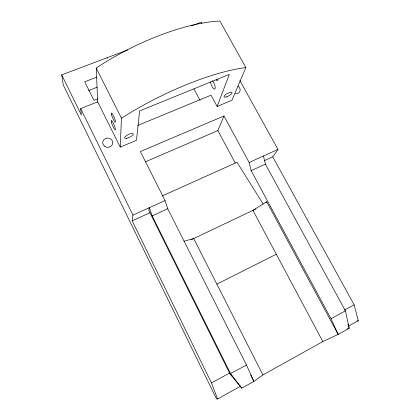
<?xml version="1.0" encoding="UTF-8"?>
<svg xmlns="http://www.w3.org/2000/svg" width="420" height="420" viewBox="0 0 420 420"><rect width="100%" height="100%" fill="white"/><g stroke="black" fill="none" stroke-linecap="round" stroke-linejoin="round"><path stroke-width="0.63" d="M217.119 106.46L229.315 74.414L139.629 110.927L136.484 140.311L120.23 147.137L121.459 118.172L96.227 68.04A122.498 44.546 -27.1 0 1 219.896 21L245.858 67.526L231.998 100.212L217.119 106.46L211.029 95.177L137.771 125.459M239.747 385.182L240.188 386.416L217.576 399L211.475 382.945L132.19 220.82L132.935 215.108L80.682 108.565L97.681 101.84L96.227 68.04M145.273 161.879L217.87 130.583L223.991 115.967L249.134 162.488L251.134 170.651L331.012 318.712L338.142 334.404L322.833 341.549L262.915 374.95L253.906 381.413L241.773 388.18L229.955 373.842L148.759 210.32L149.315 207.669L165.06 200.555L140.364 151.557L223.991 115.967M264.469 160.624L272.753 156.844L277.977 149.415L239.883 80.556M265.85 202.755L266.647 201.794L338.069 334.231M266.647 201.794L252.914 210.357L191.389 239.668M121.459 118.172L131.838 111.799A124.404 36.377 -27.2 0 1 237.652 68.822L245.858 67.526M348.212 326.272L358.281 320.659L354.133 304.82L272.753 156.844M338.142 334.404L349.193 328.235L345.424 310.81L265.387 164.152L263.477 155.983L277.977 149.415M331.012 318.712L345.424 310.81M165.06 200.555L167.764 208.761L246.477 365.069L229.955 373.842L232.26 376.168M211.475 382.945L229.829 372.897M344.495 310.096L354.133 304.82M216.851 284.141L276.302 254.237M255.796 208.987L252.914 210.357L322.833 341.549M241.773 388.18L230.606 373.763L152.166 215.906L167.764 208.761M132.935 215.108L149.315 207.669L152.166 215.906M132.19 220.82L149.987 212.725M251.134 170.651L265.387 164.152M249.134 162.488L263.477 155.983M162.178 195.962L237.027 162.278L263.172 204.057M97.598 98.931L93.97 100.359L84.74 81.774L96.805 77.133M88.61 90.542L97.136 87.224M217.576 399L216.5 398.895L63.294 85.076L61.719 74.881L127.89 49.886M191.41 25.904L201.185 22.213L201.81 23.347M347.351 328.923L349.193 328.235L347.949 323.978M184.039 241.216L193.725 238.555L262.915 374.95M357.147 320.969L358.281 320.659M217.87 130.583L235.295 163.118M193.93 88.904L200.093 100.433M107.126 57.729L107.41 58.285M250.661 374.966L253.906 381.413L246.477 365.069M97.681 101.84L120.23 147.137M61.719 74.881L81.364 115.022L80.682 108.565M237.977 86.126A4.688 4.2 23.9 0 1 239.941 91.145A4.688 4.2 23.9 0 1 235.373 93.812M212.489 80.766A4.914 1.559 68.2 0 1 215.161 87.171A4.914 1.559 68.2 0 1 213.239 88.295A4.914 1.559 68.2 0 1 210.567 81.895M217.943 79.385A4.72 1.533 68.5 0 1 216.143 79.9M111.416 122.414A5.14 0.83 66.9 0 0 115.159 129.938A5.14 0.83 66.9 0 0 113.348 123.328A5.14 0.83 66.9 0 0 111.416 122.414M111.584 114.949A4.946 0.819 67 0 0 115.175 122.152A4.946 0.819 67 0 0 113.437 115.731A4.946 0.819 67 0 0 111.584 114.949M226.275 96.936A4.567 1.391 -29.2 0 0 232.108 92.552A4.567 1.391 -29.2 0 0 225.839 94.432A4.567 1.391 -29.2 0 0 226.275 96.936M126.651 138.316A4.783 1.522 -26 0 0 133.313 134.111A4.783 1.522 -26 0 0 126.929 135.298A4.783 1.522 -26 0 0 126.651 138.316M104.816 146.454A5.04 4.657 3.4 0 0 112.739 143.141A5.04 4.657 3.4 0 0 105.614 138.427A5.04 4.657 3.4 0 0 104.816 146.454"/></g></svg>
